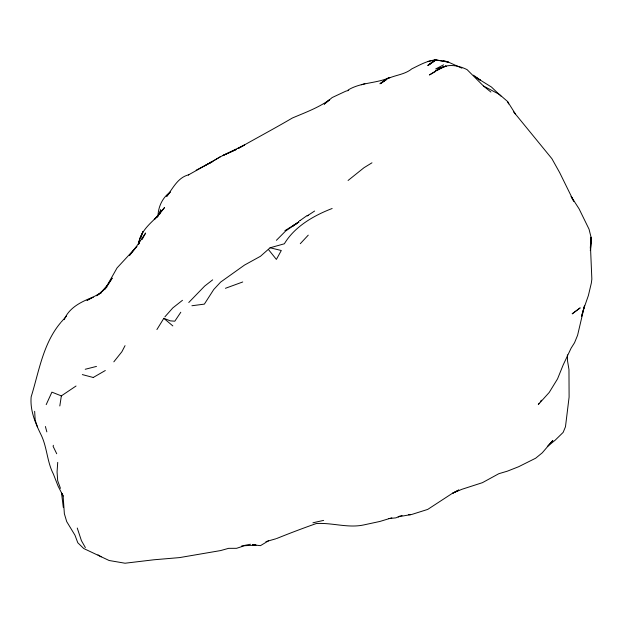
<?xml version="1.0" encoding="UTF-8"?>
<svg xmlns="http://www.w3.org/2000/svg" width="623" height="623" viewBox="0 0 623 623"><rect width="100%" height="100%" fill="white"/><g stroke="black" fill="none" stroke-linecap="round" stroke-linejoin="round"><path stroke-width="0.93" d="M158.024 216.274C158.071 206.976 162.548 197.452 170.266 192.071L166.863 196.245M57.721 462.375L57.067 471.946L57.698 480.777L60.47 488.377M139.412 242.207L139.599 240.338L138.789 243.679M590.269 248.281L591.048 237.238L589.047 229.194L579.079 208.837L571.112 196.447L573.752 201.229L559.656 172.579L551.885 158.67L514.434 112.841M590.293 250.617L591.305 242.004L591.048 237.238L590.651 250.82L591.85 279.112L591.336 283.06L588.392 295.512L583.042 310.815L581.633 316.25L584.608 305.34L577.591 335.267L574.554 342.705L571.112 348.164L563.153 365L557.546 378.877L549.206 392.459L538.295 404.553L539.323 403.104M59.816 405.97L61.319 396.135M53.352 445.281L53.126 446.364L56.724 453.746M443.669 60.61L448.342 62.09L435.703 59.886L428.414 65.174L435.703 59.886L448.342 62.09L461.877 68.156M159.644 214.382L160.695 209.764L159.402 213.393L156.903 217.263L164.534 207.552L154.247 219.615L156.903 216.936C148.881 224.553 139.895 232.426 138.586 244.177M138.446 244.216L139.739 238.835L142.994 231.515L140.853 237.854M138.711 244.193L139.934 240.571M46.195 404.639L51.904 392.147L61.21 395.839M125.044 345.656L121.874 351.746L113.83 361.838M105.053 289.127L117.077 267.898L136.935 246.412L129.529 255.352L136.616 246.225L145.626 233.033L142.028 239.614M64.224 319.638C69.184 307.505 81.613 301.509 93.177 297.163L86.994 300.356L101.144 292.779L96.643 295.793M156.903 329.559L163.818 318.337L170.305 320.861L174.814 321.188L180.802 312.248M107.203 286.058L112.202 278.123L107.748 284.75L100.653 292.911M540.351 401.656L541.379 400.2M166.723 196.268C173.108 188.154 177.742 177.485 188.769 174.775L188.395 174.946L212.155 161.661L196.159 170.227M60.61 322.737C43.01 343.639 38.969 371.62 31.15 396.882C29.966 410.541 35.309 423.134 41.219 435.103C47.161 447.478 47.037 461.791 53.352 473.955L58.04 485.995L63.125 496.04L64.364 513.718L66.692 521.576L74.962 535.196L77.797 542.758L83.747 548.52L109.111 560.498L125.044 563.223L153.967 559.773L179.533 557.601L220.628 550.568L228.594 548.341L236.561 548.318L244.528 545.709L256.045 545.125L252.494 544.782L260.461 545.655L268.427 540.881M61.077 322.184L66.482 316.11M164.869 316.873L172.836 307.894L182.477 300.294M300.286 243.702L308.253 235.144M188.769 302.505L204.702 286.05L212.661 279.859M191.915 305.745L204.36 304.125L213.744 289.508L220.628 282.094L244.528 265.063L260.461 256.287L270.094 247.775L284.353 243.788C294.648 226.546 313.766 215.542 332.145 208.503M276.386 240.322L285.591 231.055L298.884 221.959L284.913 230.666M102.631 290.988L106.844 286.845L101.144 292.218L102.639 290.996L96.822 295.489M100.755 292.794L106.844 286.845M348.078 180.475L364.011 167.704L371.978 162.805M300.286 220.378L299.694 220.807L306.828 215.729M292.319 226.562L298.884 221.959L292.631 225.923M386.221 79.744L380.669 83.607C389.048 74.729 402.505 76.465 411.803 68.857C419.474 65.142 427.035 60.68 435.703 59.886M61.389 395.862L76.045 386.011M308.253 215.208L307.17 215.924L314.623 211.033M386.229 79.666L379.944 83.77L387.498 78.35L389.834 77.47C376.417 83.614 360.966 82.174 348.078 90.016M220.487 156.685L209.577 163.148L220.487 156.685L236.561 149.364L222.738 155.548L244.528 144.995L238.15 148.484C256.162 138.244 274.502 128.494 292.319 118.035C304.881 112.67 318.003 107.919 329.326 99.945L324.186 104.205L332.145 97.562L345.897 91.122L348.724 90.428M93.286 377.452L105.31 370.514M435.29 71.614L429.426 74.962L437.003 70.142M436.964 70.656C445.632 63.118 457.57 64.862 467.11 69.651L483.495 86.044L490.901 92.056M204.702 165.804L212.645 161.357M443.607 64.823L435.703 68.927L446.13 66.209L443.669 66.832L435.703 70.851L445.827 66.03M276.55 538.568C289.765 533.226 302.833 528.273 316.219 523.569C331.942 522.463 347.696 528.288 363.466 524.994L379.944 521.443L391.836 517.814M402.069 515.385L395.87 517.861L388.791 518.593M399.795 516.202L398.183 516.81L411.803 514.442L427.736 509.404L451.628 493.813L458.801 489.997L452.734 493.12L461.993 489.273L482.428 482.669L498.782 473.721L507.387 471.159L518.57 466.752L535.655 458.216L542.251 452.828L552.819 440.531L547.306 446.551L555.186 440.181L563.153 432.385L565.474 426.763L569.103 397.077L568.963 369.556L567.576 361.161L567.366 354.845M242.736 281.97L225.425 288.301M361.301 84.751L364.899 83.692M265.935 541.636L275.841 538.794M85.219 369.275L96.472 366.417M312.933 522.783L323.633 520.392M241.615 545.989L250.469 544.237M427.736 61.498L435.703 59.94M408.61 514.723L410.518 514.738M270.094 247.775L281.3 250.508L276.386 259.417L268.427 249.496M82.322 374.587L93.029 377.429M97.959 554.828L101.16 556.861M473.48 75.165L480.543 80.289L475.528 77.143L491.461 87.049L500.947 96.106M483.495 86.044L499.428 94.431L507.55 101.487L515.353 113.861L513.609 111.984M163.818 318.337L172.836 325.915M85.367 547.586L81.426 540.663L77.252 528.031M507.55 101.487L508.602 103.948M62.207 493.509L63.125 496.04M37.419 426.755L35.184 420.198L34.647 411.305M45.386 426.498L46.842 431.864M61.443 492.45L63.32 507.441M580.052 307.964L572.249 313.782L580.052 307.964M435.228 59.917L427.736 65.462L435.625 60.236L435.228 59.917"/></g></svg>
